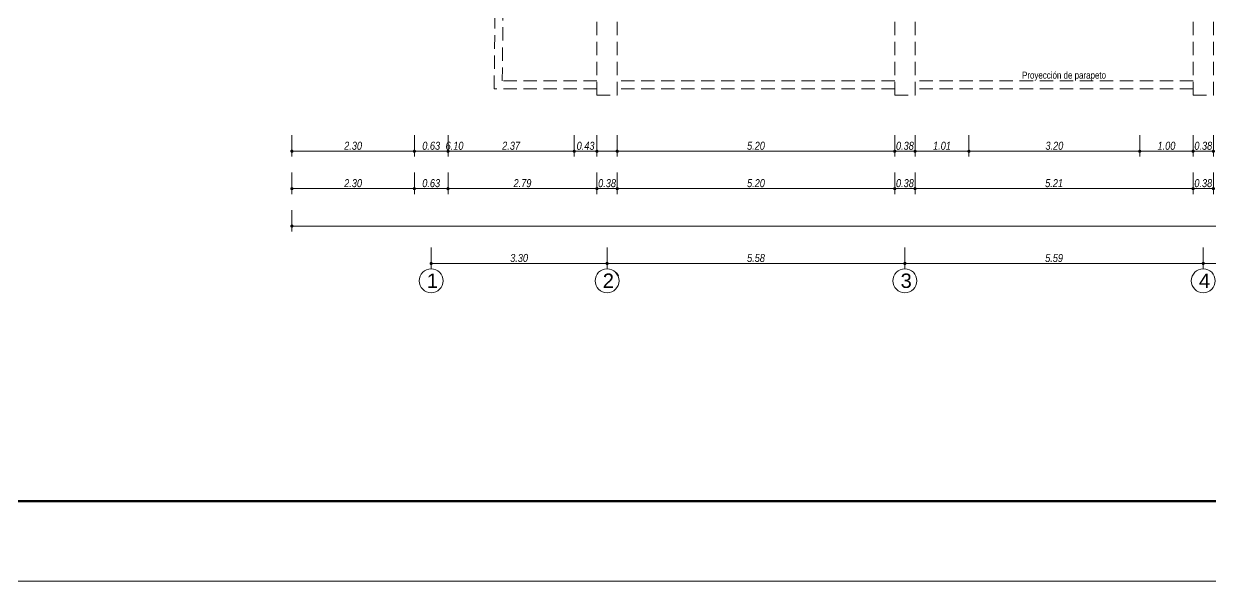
# Model space of a CAD drawing. Header units: inches. Extents: x 140 to 978, y -82 to 38.
# Drawn here: x 762.86 to 785.09, y -22.35 to -11.91 of the extents above; entities that cross this region are included whole.
import ezdxf

# ---------------------------------------------------------------- set-up
doc = ezdxf.new("R2010")
doc.units = ezdxf.units.IN
doc.header["$MEASUREMENT"] = 0
doc.linetypes.add('DASHED2', pattern=[0.375, 0.25, -0.125])
doc.layers.get('0').update_dxf_attribs({"lineweight": 0})
for name, color, linetype, lineweight in [('UNSAAC- ROTULO', 7, 'Continuous', 60), ('UNSAAC-COTA', 48, 'Continuous', 0), ('UNSAAC-FACHADA(2DO PLANO)', 7, 'Continuous', 30), ('UNSAAC-LLAMADOS', 88, 'Continuous', 0), ('UNSAAC-MUEBLE', 254, 'Continuous', 0), ('UNSAAC-PROYECCIONES', 38, 'DASHED2', 0), ('UNSAAC-TEXTOS', 250, 'Continuous', 0)]:
    doc.layers.add(name, color=color, linetype=linetype, lineweight=lineweight)
doc.styles.add('narrow', font='')
doc.styles.get("Standard").update_dxf_attribs({"font": 'arial.ttf'})
doc.styles.get('narrow').set_extended_font_data('Arial Narrow', italic=True)
doc.dimstyles.new('1EN75', dxfattribs={"dimtxt": 0.15, "dimasz": 0.06, "dimexe": 0.1, "dimexo": 0.15, "dimgap": 0.025, "dimtad": 1, "dimzin": 1, "dimdsep": 46, "dimtxsty": 'narrow', "dimblk": 'DOT', "dimcen": 0.1, "dimclrd": 256, "dimclre": 256, "dimclrt": 256, "dimaunit": 1, "dimadec": 3, "dimazin": 0, "dimtfac": 1, "dimtmove": 2, "dimatfit": 3, "dimldrblk": 'ARCHTICK', "dimfxl": 0.3, "dimfxlon": 1, "dimtolj": 1, "dimtzin": 0, "dimlwd": 0, "dimlwe": 0, "dimarcsym": 0})

# ---------------------------------------------------------------- blocks, each defined once
blk = doc.blocks.new('A$C38507331')
at = {"layer": 'UNSAAC-PROYECCIONES'}
for points in [[(-26.441, -0.884), (-28.366, -0.884), (-28.348, 0.769)], [(-26.441, -0.734), (-28.214, -0.734), (-28.198, 0.768)], [(-26.441, 0.746), (-26.441, -1.005), (-26.061, -1.005), (-26.061, 0.746)], [(-20.861, 0.746), (-20.861, -1.005), (-20.481, -1.005), (-20.481, 0.746)], [(-15.271, 0.746), (-15.271, -1.005), (-14.891, -1.005), (-14.891, 0.746)], [(-20.861, -0.734), (-26.061, -0.734)], [(-20.861, -0.884), (-26.061, -0.884)], [(-15.271, -0.734), (-20.481, -0.734)], [(-15.271, -0.884), (-20.481, -0.884)]]:
    blk.add_lwpolyline(points, dxfattribs=at)
blk = doc.blocks.new('_Dot')
at = {"color": 0, "linetype": 'ByBlock', "lineweight": -2}
blk.add_line((-0.5, 0), (-1, 0), dxfattribs=at)
at = {"color": 0, "linetype": 'ByBlock', "const_width": 0.5}
blk.add_lwpolyline([(-0.25, 0, 1), (0.25, 0, 1)], format="xyb", close=True, dxfattribs=at)
blk = doc.blocks.new('*D437')
at = {"layer": 'Defpoints', "color": 0, "transparency": 16777216}
for p in [(767.882, -3.534), (773.977, -13.301), (773.977, -14.301)]:
    blk.add_point(p, dxfattribs=at)
at = {"layer": 'UNSAAC-COTA', "lineweight": 0, "transparency": 16777216}
for p, q in [((767.882, -14.001), (767.882, -14.401)), ((773.977, -14.001), (773.977, -14.401)), ((767.942, -14.301), (773.917, -14.301))]:
    blk.add_line(p, q, dxfattribs=at)
at = {"layer": 'UNSAAC-COTA', "lineweight": 0, "transparency": 16777216, "xscale": 0.06, "yscale": 0.06, "zscale": 0.06, "rotation": 180}
blk.add_blockref('_Dot', (767.882, -14.301), dxfattribs=at)
at = {"layer": 'UNSAAC-COTA', "lineweight": 0, "transparency": 16777216, "xscale": 0.06, "yscale": 0.06, "zscale": 0.06}
blk.add_blockref('_Dot', (773.977, -14.301), dxfattribs=at)
at = {"layer": 'UNSAAC-COTA', "transparency": 16777216, "insert": (770.929, -14.199), "char_height": 0.15, "attachment_point": 5, "style": 'narrow'}
blk.add_mtext('\\A1;6.10', dxfattribs=at)
blk = doc.blocks.new('_ArchTick')
at = {"layer": 'UNSAAC-FACHADA(2DO PLANO)', "color": 0, "const_width": 0.15}
blk.add_lwpolyline([(-0.5, -0.5), (0.5, 0.5)], dxfattribs=at)
blk = doc.blocks.new('*D438')
at = {"layer": 'Defpoints', "color": 0, "transparency": 16777216}
for p in [(773.977, -13.301), (779.177, -13.301), (779.177, -14.301)]:
    blk.add_point(p, dxfattribs=at)
at = {"layer": 'UNSAAC-COTA', "lineweight": 0, "transparency": 16777216}
for p, q in [((773.977, -14.001), (773.977, -14.401)), ((779.177, -14.001), (779.177, -14.401)), ((774.037, -14.301), (779.117, -14.301))]:
    blk.add_line(p, q, dxfattribs=at)
at = {"layer": 'UNSAAC-COTA', "lineweight": 0, "transparency": 16777216, "xscale": 0.06, "yscale": 0.06, "zscale": 0.06, "rotation": 180}
blk.add_blockref('_Dot', (773.977, -14.301), dxfattribs=at)
at = {"layer": 'UNSAAC-COTA', "lineweight": 0, "transparency": 16777216, "xscale": 0.06, "yscale": 0.06, "zscale": 0.06}
blk.add_blockref('_Dot', (779.177, -14.301), dxfattribs=at)
at = {"layer": 'UNSAAC-COTA', "transparency": 16777216, "insert": (776.577, -14.199), "char_height": 0.15, "attachment_point": 5, "style": 'narrow'}
blk.add_mtext('\\A1;5.20', dxfattribs=at)
blk = doc.blocks.new('*D439')
at = {"layer": 'Defpoints', "color": 0, "transparency": 16777216}
for p in [(779.177, -13.301), (779.557, -13.301), (779.557, -14.301)]:
    blk.add_point(p, dxfattribs=at)
at = {"layer": 'UNSAAC-COTA', "lineweight": 0, "transparency": 16777216}
for p, q in [((779.177, -14.001), (779.177, -14.401)), ((779.557, -14.001), (779.557, -14.401)), ((779.237, -14.301), (779.497, -14.301))]:
    blk.add_line(p, q, dxfattribs=at)
at = {"layer": 'UNSAAC-COTA', "lineweight": 0, "transparency": 16777216, "xscale": 0.06, "yscale": 0.06, "zscale": 0.06, "rotation": 180}
blk.add_blockref('_Dot', (779.177, -14.301), dxfattribs=at)
at = {"layer": 'UNSAAC-COTA', "lineweight": 0, "transparency": 16777216, "xscale": 0.06, "yscale": 0.06, "zscale": 0.06}
blk.add_blockref('_Dot', (779.557, -14.301), dxfattribs=at)
at = {"layer": 'UNSAAC-COTA', "transparency": 16777216, "insert": (779.367, -14.199), "char_height": 0.15, "attachment_point": 5, "style": 'narrow'}
blk.add_mtext('\\A1;0.38', dxfattribs=at)
blk = doc.blocks.new('*D440')
at = {"layer": 'Defpoints', "color": 0, "transparency": 16777216}
for p in [(779.557, -13.301), (780.567, -13.301), (780.567, -14.301)]:
    blk.add_point(p, dxfattribs=at)
at = {"layer": 'UNSAAC-COTA', "lineweight": 0, "transparency": 16777216}
for p, q in [((779.557, -14.001), (779.557, -14.401)), ((780.567, -14.001), (780.567, -14.401)), ((779.617, -14.301), (780.507, -14.301))]:
    blk.add_line(p, q, dxfattribs=at)
at = {"layer": 'UNSAAC-COTA', "lineweight": 0, "transparency": 16777216, "xscale": 0.06, "yscale": 0.06, "zscale": 0.06, "rotation": 180}
blk.add_blockref('_Dot', (779.557, -14.301), dxfattribs=at)
at = {"layer": 'UNSAAC-COTA', "lineweight": 0, "transparency": 16777216, "xscale": 0.06, "yscale": 0.06, "zscale": 0.06}
blk.add_blockref('_Dot', (780.567, -14.301), dxfattribs=at)
at = {"layer": 'UNSAAC-COTA', "transparency": 16777216, "insert": (780.062, -14.199), "char_height": 0.15, "attachment_point": 5, "style": 'narrow'}
blk.add_mtext('\\A1;1.01', dxfattribs=at)
blk = doc.blocks.new('*D441')
at = {"layer": 'Defpoints', "color": 0, "transparency": 16777216}
for p in [(780.567, -13.301), (783.767, -13.301), (783.767, -14.301)]:
    blk.add_point(p, dxfattribs=at)
at = {"layer": 'UNSAAC-COTA', "lineweight": 0, "transparency": 16777216}
for p, q in [((780.567, -14.001), (780.567, -14.401)), ((783.767, -14.001), (783.767, -14.401)), ((780.627, -14.301), (783.707, -14.301))]:
    blk.add_line(p, q, dxfattribs=at)
at = {"layer": 'UNSAAC-COTA', "lineweight": 0, "transparency": 16777216, "xscale": 0.06, "yscale": 0.06, "zscale": 0.06, "rotation": 180}
blk.add_blockref('_Dot', (780.567, -14.301), dxfattribs=at)
at = {"layer": 'UNSAAC-COTA', "lineweight": 0, "transparency": 16777216, "xscale": 0.06, "yscale": 0.06, "zscale": 0.06}
blk.add_blockref('_Dot', (783.767, -14.301), dxfattribs=at)
at = {"layer": 'UNSAAC-COTA', "transparency": 16777216, "insert": (782.167, -14.199), "char_height": 0.15, "attachment_point": 5, "style": 'narrow'}
blk.add_mtext('\\A1;3.20', dxfattribs=at)
blk = doc.blocks.new('*D442')
at = {"layer": 'Defpoints', "color": 0, "transparency": 16777216}
for p in [(783.767, -13.301), (784.767, -13.301), (784.767, -14.301)]:
    blk.add_point(p, dxfattribs=at)
at = {"layer": 'UNSAAC-COTA', "lineweight": 0, "transparency": 16777216}
for p, q in [((783.767, -14.001), (783.767, -14.401)), ((784.767, -14.001), (784.767, -14.401)), ((783.827, -14.301), (784.707, -14.301))]:
    blk.add_line(p, q, dxfattribs=at)
at = {"layer": 'UNSAAC-COTA', "lineweight": 0, "transparency": 16777216, "xscale": 0.06, "yscale": 0.06, "zscale": 0.06, "rotation": 180}
blk.add_blockref('_Dot', (783.767, -14.301), dxfattribs=at)
at = {"layer": 'UNSAAC-COTA', "lineweight": 0, "transparency": 16777216, "xscale": 0.06, "yscale": 0.06, "zscale": 0.06}
blk.add_blockref('_Dot', (784.767, -14.301), dxfattribs=at)
at = {"layer": 'UNSAAC-COTA', "transparency": 16777216, "insert": (784.267, -14.199), "char_height": 0.15, "attachment_point": 5, "style": 'narrow'}
blk.add_mtext('\\A1;1.00', dxfattribs=at)
blk = doc.blocks.new('*D443')
at = {"layer": 'Defpoints', "color": 0, "transparency": 16777216}
for p in [(784.767, -13.301), (785.147, -13.301), (785.147, -14.301)]:
    blk.add_point(p, dxfattribs=at)
at = {"layer": 'UNSAAC-COTA', "lineweight": 0, "transparency": 16777216}
for p, q in [((784.767, -14.001), (784.767, -14.401)), ((785.147, -14.001), (785.147, -14.401)), ((784.827, -14.301), (785.087, -14.301))]:
    blk.add_line(p, q, dxfattribs=at)
at = {"layer": 'UNSAAC-COTA', "lineweight": 0, "transparency": 16777216, "xscale": 0.06, "yscale": 0.06, "zscale": 0.06, "rotation": 180}
blk.add_blockref('_Dot', (784.767, -14.301), dxfattribs=at)
at = {"layer": 'UNSAAC-COTA', "lineweight": 0, "transparency": 16777216, "xscale": 0.06, "yscale": 0.06, "zscale": 0.06}
blk.add_blockref('_Dot', (785.147, -14.301), dxfattribs=at)
at = {"layer": 'UNSAAC-COTA', "transparency": 16777216, "insert": (784.957, -14.199), "char_height": 0.15, "attachment_point": 5, "style": 'narrow'}
blk.add_mtext('\\A1;0.38', dxfattribs=at)
blk = doc.blocks.new('*D455')
at = {"layer": 'Defpoints', "color": 0, "transparency": 16777216}
for p in [(773.172, -4.186), (773.597, -13.301), (773.172, -14.301)]:
    blk.add_point(p, dxfattribs=at)
at = {"layer": 'UNSAAC-COTA', "lineweight": 0, "transparency": 16777216}
for p, q in [((773.172, -14.001), (773.172, -14.401)), ((773.597, -14.001), (773.597, -14.401)), ((773.537, -14.301), (773.232, -14.301))]:
    blk.add_line(p, q, dxfattribs=at)
at = {"layer": 'UNSAAC-COTA', "lineweight": 0, "transparency": 16777216, "xscale": 0.06, "yscale": 0.06, "zscale": 0.06, "rotation": 180}
blk.add_blockref('_Dot', (773.172, -14.301), dxfattribs=at)
at = {"layer": 'UNSAAC-COTA', "lineweight": 0, "transparency": 16777216, "xscale": 0.06, "yscale": 0.06, "zscale": 0.06}
blk.add_blockref('_Dot', (773.597, -14.301), dxfattribs=at)
at = {"layer": 'UNSAAC-COTA', "transparency": 16777216, "insert": (773.384, -14.199), "char_height": 0.15, "attachment_point": 5, "style": 'narrow'}
blk.add_mtext('\\A1;0.43', dxfattribs=at)
blk = doc.blocks.new('*D456')
at = {"layer": 'Defpoints', "color": 0, "transparency": 16777216}
for p in [(773.172, -4.186), (770.807, -4.25), (770.807, -14.301)]:
    blk.add_point(p, dxfattribs=at)
at = {"layer": 'UNSAAC-COTA', "lineweight": 0, "transparency": 16777216}
for p, q in [((770.807, -14.001), (770.807, -14.401)), ((773.172, -14.001), (773.172, -14.401)), ((773.112, -14.301), (770.867, -14.301))]:
    blk.add_line(p, q, dxfattribs=at)
at = {"layer": 'UNSAAC-COTA', "lineweight": 0, "transparency": 16777216, "xscale": 0.06, "yscale": 0.06, "zscale": 0.06, "rotation": 180}
blk.add_blockref('_Dot', (770.807, -14.301), dxfattribs=at)
at = {"layer": 'UNSAAC-COTA', "lineweight": 0, "transparency": 16777216, "xscale": 0.06, "yscale": 0.06, "zscale": 0.06}
blk.add_blockref('_Dot', (773.172, -14.301), dxfattribs=at)
at = {"layer": 'UNSAAC-COTA', "transparency": 16777216, "insert": (771.989, -14.199), "char_height": 0.15, "attachment_point": 5, "style": 'narrow'}
blk.add_mtext('\\A1;2.37', dxfattribs=at)
blk = doc.blocks.new('*D457')
at = {"layer": 'Defpoints', "color": 0, "transparency": 16777216}
for p in [(770.177, -4.251), (770.807, -4.25), (770.177, -14.301)]:
    blk.add_point(p, dxfattribs=at)
at = {"layer": 'UNSAAC-COTA', "lineweight": 0, "transparency": 16777216}
for p, q in [((770.177, -14.001), (770.177, -14.401)), ((770.807, -14.001), (770.807, -14.401)), ((770.747, -14.301), (770.237, -14.301))]:
    blk.add_line(p, q, dxfattribs=at)
at = {"layer": 'UNSAAC-COTA', "lineweight": 0, "transparency": 16777216, "xscale": 0.06, "yscale": 0.06, "zscale": 0.06, "rotation": 180}
blk.add_blockref('_Dot', (770.177, -14.301), dxfattribs=at)
at = {"layer": 'UNSAAC-COTA', "lineweight": 0, "transparency": 16777216, "xscale": 0.06, "yscale": 0.06, "zscale": 0.06}
blk.add_blockref('_Dot', (770.807, -14.301), dxfattribs=at)
at = {"layer": 'UNSAAC-COTA', "transparency": 16777216, "insert": (770.492, -14.199), "char_height": 0.15, "attachment_point": 5, "style": 'narrow'}
blk.add_mtext('\\A1;0.63', dxfattribs=at)
blk = doc.blocks.new('*D458')
at = {"layer": 'Defpoints', "color": 0, "transparency": 16777216}
for p in [(767.882, -3.534), (770.177, -4.251), (767.882, -14.301)]:
    blk.add_point(p, dxfattribs=at)
at = {"layer": 'UNSAAC-COTA', "lineweight": 0, "transparency": 16777216}
for p, q in [((767.882, -14.001), (767.882, -14.401)), ((770.177, -14.001), (770.177, -14.401)), ((770.117, -14.301), (767.942, -14.301))]:
    blk.add_line(p, q, dxfattribs=at)
at = {"layer": 'UNSAAC-COTA', "lineweight": 0, "transparency": 16777216, "xscale": 0.06, "yscale": 0.06, "zscale": 0.06, "rotation": 180}
blk.add_blockref('_Dot', (767.882, -14.301), dxfattribs=at)
at = {"layer": 'UNSAAC-COTA', "lineweight": 0, "transparency": 16777216, "xscale": 0.06, "yscale": 0.06, "zscale": 0.06}
blk.add_blockref('_Dot', (770.177, -14.301), dxfattribs=at)
at = {"layer": 'UNSAAC-COTA', "transparency": 16777216, "insert": (769.029, -14.199), "char_height": 0.15, "attachment_point": 5, "style": 'narrow'}
blk.add_mtext('\\A1;2.30', dxfattribs=at)
blk = doc.blocks.new('*D459')
at = {"layer": 'Defpoints', "color": 0, "transparency": 16777216}
for p in [(767.882, -3.534), (770.177, -4.25), (770.177, -15.001)]:
    blk.add_point(p, dxfattribs=at)
at = {"layer": 'UNSAAC-COTA', "lineweight": 0, "transparency": 16777216}
for p, q in [((767.882, -14.701), (767.882, -15.101)), ((770.177, -14.701), (770.177, -15.101)), ((767.942, -15.001), (770.117, -15.001))]:
    blk.add_line(p, q, dxfattribs=at)
at = {"layer": 'UNSAAC-COTA', "lineweight": 0, "transparency": 16777216, "xscale": 0.06, "yscale": 0.06, "zscale": 0.06, "rotation": 180}
blk.add_blockref('_Dot', (767.882, -15.001), dxfattribs=at)
at = {"layer": 'UNSAAC-COTA', "lineweight": 0, "transparency": 16777216, "xscale": 0.06, "yscale": 0.06, "zscale": 0.06}
blk.add_blockref('_Dot', (770.177, -15.001), dxfattribs=at)
at = {"layer": 'UNSAAC-COTA', "transparency": 16777216, "insert": (769.029, -14.899), "char_height": 0.15, "attachment_point": 5, "style": 'narrow'}
blk.add_mtext('\\A1;2.30', dxfattribs=at)
blk = doc.blocks.new('*D460')
at = {"layer": 'Defpoints', "color": 0, "transparency": 16777216}
for p in [(770.177, -4.25), (770.807, -4.25), (770.807, -15.001)]:
    blk.add_point(p, dxfattribs=at)
at = {"layer": 'UNSAAC-COTA', "lineweight": 0, "transparency": 16777216}
for p, q in [((770.177, -14.701), (770.177, -15.101)), ((770.807, -14.701), (770.807, -15.101)), ((770.237, -15.001), (770.747, -15.001))]:
    blk.add_line(p, q, dxfattribs=at)
at = {"layer": 'UNSAAC-COTA', "lineweight": 0, "transparency": 16777216, "xscale": 0.06, "yscale": 0.06, "zscale": 0.06, "rotation": 180}
blk.add_blockref('_Dot', (770.177, -15.001), dxfattribs=at)
at = {"layer": 'UNSAAC-COTA', "lineweight": 0, "transparency": 16777216, "xscale": 0.06, "yscale": 0.06, "zscale": 0.06}
blk.add_blockref('_Dot', (770.807, -15.001), dxfattribs=at)
at = {"layer": 'UNSAAC-COTA', "transparency": 16777216, "insert": (770.492, -14.899), "char_height": 0.15, "attachment_point": 5, "style": 'narrow'}
blk.add_mtext('\\A1;0.63', dxfattribs=at)
blk = doc.blocks.new('*D461')
at = {"layer": 'Defpoints', "color": 0, "transparency": 16777216}
for p in [(770.807, -4.25), (773.597, -13.301), (773.597, -15.001)]:
    blk.add_point(p, dxfattribs=at)
at = {"layer": 'UNSAAC-COTA', "lineweight": 0, "transparency": 16777216}
for p, q in [((770.807, -14.701), (770.807, -15.101)), ((773.597, -14.701), (773.597, -15.101)), ((770.867, -15.001), (773.537, -15.001))]:
    blk.add_line(p, q, dxfattribs=at)
at = {"layer": 'UNSAAC-COTA', "lineweight": 0, "transparency": 16777216, "xscale": 0.06, "yscale": 0.06, "zscale": 0.06, "rotation": 180}
blk.add_blockref('_Dot', (770.807, -15.001), dxfattribs=at)
at = {"layer": 'UNSAAC-COTA', "lineweight": 0, "transparency": 16777216, "xscale": 0.06, "yscale": 0.06, "zscale": 0.06}
blk.add_blockref('_Dot', (773.597, -15.001), dxfattribs=at)
at = {"layer": 'UNSAAC-COTA', "transparency": 16777216, "insert": (772.202, -14.899), "char_height": 0.15, "attachment_point": 5, "style": 'narrow'}
blk.add_mtext('\\A1;2.79', dxfattribs=at)
blk = doc.blocks.new('*D462')
at = {"layer": 'Defpoints', "color": 0, "transparency": 16777216}
for p in [(773.597, -13.301), (773.977, -13.301), (773.977, -15.001)]:
    blk.add_point(p, dxfattribs=at)
at = {"layer": 'UNSAAC-COTA', "lineweight": 0, "transparency": 16777216}
for p, q in [((773.597, -14.701), (773.597, -15.101)), ((773.977, -14.701), (773.977, -15.101)), ((773.657, -15.001), (773.917, -15.001))]:
    blk.add_line(p, q, dxfattribs=at)
at = {"layer": 'UNSAAC-COTA', "lineweight": 0, "transparency": 16777216, "xscale": 0.06, "yscale": 0.06, "zscale": 0.06, "rotation": 180}
blk.add_blockref('_Dot', (773.597, -15.001), dxfattribs=at)
at = {"layer": 'UNSAAC-COTA', "lineweight": 0, "transparency": 16777216, "xscale": 0.06, "yscale": 0.06, "zscale": 0.06}
blk.add_blockref('_Dot', (773.977, -15.001), dxfattribs=at)
at = {"layer": 'UNSAAC-COTA', "transparency": 16777216, "insert": (773.787, -14.899), "char_height": 0.15, "attachment_point": 5, "style": 'narrow'}
blk.add_mtext('\\A1;0.38', dxfattribs=at)
blk = doc.blocks.new('*D463')
at = {"layer": 'Defpoints', "color": 0, "transparency": 16777216}
for p in [(773.977, -13.301), (779.177, -13.301), (779.177, -15.001)]:
    blk.add_point(p, dxfattribs=at)
at = {"layer": 'UNSAAC-COTA', "lineweight": 0, "transparency": 16777216}
for p, q in [((773.977, -14.701), (773.977, -15.101)), ((779.177, -14.701), (779.177, -15.101)), ((774.037, -15.001), (779.117, -15.001))]:
    blk.add_line(p, q, dxfattribs=at)
at = {"layer": 'UNSAAC-COTA', "lineweight": 0, "transparency": 16777216, "xscale": 0.06, "yscale": 0.06, "zscale": 0.06, "rotation": 180}
blk.add_blockref('_Dot', (773.977, -15.001), dxfattribs=at)
at = {"layer": 'UNSAAC-COTA', "lineweight": 0, "transparency": 16777216, "xscale": 0.06, "yscale": 0.06, "zscale": 0.06}
blk.add_blockref('_Dot', (779.177, -15.001), dxfattribs=at)
at = {"layer": 'UNSAAC-COTA', "transparency": 16777216, "insert": (776.577, -14.899), "char_height": 0.15, "attachment_point": 5, "style": 'narrow'}
blk.add_mtext('\\A1;5.20', dxfattribs=at)
blk = doc.blocks.new('*D464')
at = {"layer": 'Defpoints', "color": 0, "transparency": 16777216}
for p in [(779.177, -13.301), (779.557, -13.301), (779.557, -15.001)]:
    blk.add_point(p, dxfattribs=at)
at = {"layer": 'UNSAAC-COTA', "lineweight": 0, "transparency": 16777216}
for p, q in [((779.177, -14.701), (779.177, -15.101)), ((779.557, -14.701), (779.557, -15.101)), ((779.237, -15.001), (779.497, -15.001))]:
    blk.add_line(p, q, dxfattribs=at)
at = {"layer": 'UNSAAC-COTA', "lineweight": 0, "transparency": 16777216, "xscale": 0.06, "yscale": 0.06, "zscale": 0.06, "rotation": 180}
blk.add_blockref('_Dot', (779.177, -15.001), dxfattribs=at)
at = {"layer": 'UNSAAC-COTA', "lineweight": 0, "transparency": 16777216, "xscale": 0.06, "yscale": 0.06, "zscale": 0.06}
blk.add_blockref('_Dot', (779.557, -15.001), dxfattribs=at)
at = {"layer": 'UNSAAC-COTA', "transparency": 16777216, "insert": (779.367, -14.899), "char_height": 0.15, "attachment_point": 5, "style": 'narrow'}
blk.add_mtext('\\A1;0.38', dxfattribs=at)
blk = doc.blocks.new('*D465')
at = {"layer": 'Defpoints', "color": 0, "transparency": 16777216}
for p in [(779.557, -13.301), (784.767, -13.301), (784.767, -15.001)]:
    blk.add_point(p, dxfattribs=at)
at = {"layer": 'UNSAAC-COTA', "lineweight": 0, "transparency": 16777216}
for p, q in [((779.557, -14.701), (779.557, -15.101)), ((784.767, -14.701), (784.767, -15.101)), ((779.617, -15.001), (784.707, -15.001))]:
    blk.add_line(p, q, dxfattribs=at)
at = {"layer": 'UNSAAC-COTA', "lineweight": 0, "transparency": 16777216, "xscale": 0.06, "yscale": 0.06, "zscale": 0.06, "rotation": 180}
blk.add_blockref('_Dot', (779.557, -15.001), dxfattribs=at)
at = {"layer": 'UNSAAC-COTA', "lineweight": 0, "transparency": 16777216, "xscale": 0.06, "yscale": 0.06, "zscale": 0.06}
blk.add_blockref('_Dot', (784.767, -15.001), dxfattribs=at)
at = {"layer": 'UNSAAC-COTA', "transparency": 16777216, "insert": (782.162, -14.899), "char_height": 0.15, "attachment_point": 5, "style": 'narrow'}
blk.add_mtext('\\A1;5.21', dxfattribs=at)
blk = doc.blocks.new('*D466')
at = {"layer": 'Defpoints', "color": 0, "transparency": 16777216}
for p in [(784.767, -13.301), (785.147, -13.301), (785.147, -15.001)]:
    blk.add_point(p, dxfattribs=at)
at = {"layer": 'UNSAAC-COTA', "lineweight": 0, "transparency": 16777216}
for p, q in [((784.767, -14.701), (784.767, -15.101)), ((785.147, -14.701), (785.147, -15.101)), ((784.827, -15.001), (785.087, -15.001))]:
    blk.add_line(p, q, dxfattribs=at)
at = {"layer": 'UNSAAC-COTA', "lineweight": 0, "transparency": 16777216, "xscale": 0.06, "yscale": 0.06, "zscale": 0.06, "rotation": 180}
blk.add_blockref('_Dot', (784.767, -15.001), dxfattribs=at)
at = {"layer": 'UNSAAC-COTA', "lineweight": 0, "transparency": 16777216, "xscale": 0.06, "yscale": 0.06, "zscale": 0.06}
blk.add_blockref('_Dot', (785.147, -15.001), dxfattribs=at)
at = {"layer": 'UNSAAC-COTA', "transparency": 16777216, "insert": (784.957, -14.899), "char_height": 0.15, "attachment_point": 5, "style": 'narrow'}
blk.add_mtext('\\A1;0.38', dxfattribs=at)
blk = doc.blocks.new('*D475')
at = {"layer": 'Defpoints', "color": 0, "transparency": 16777216}
for p in [(767.882, -3.534), (807.487, -13.301), (807.487, -15.701)]:
    blk.add_point(p, dxfattribs=at)
at = {"layer": 'UNSAAC-COTA', "lineweight": 0, "transparency": 16777216}
for p, q in [((767.882, -15.401), (767.882, -15.801)), ((807.487, -15.401), (807.487, -15.801)), ((767.942, -15.701), (807.427, -15.701))]:
    blk.add_line(p, q, dxfattribs=at)
at = {"layer": 'UNSAAC-COTA', "lineweight": 0, "transparency": 16777216, "xscale": 0.06, "yscale": 0.06, "zscale": 0.06, "rotation": 180}
blk.add_blockref('_Dot', (767.882, -15.701), dxfattribs=at)
at = {"layer": 'UNSAAC-COTA', "lineweight": 0, "transparency": 16777216, "xscale": 0.06, "yscale": 0.06, "zscale": 0.06}
blk.add_blockref('_Dot', (807.487, -15.701), dxfattribs=at)
at = {"layer": 'UNSAAC-COTA', "transparency": 16777216, "insert": (787.684, -15.599), "char_height": 0.15, "attachment_point": 5, "style": 'narrow'}
blk.add_mtext('\\A1;39.61', dxfattribs=at)
blk = doc.blocks.new('*D476')
at = {"layer": 'Defpoints', "color": 0, "transparency": 16777216}
for p in [(770.492, -4.42), (773.787, -13.491), (773.787, -16.401)]:
    blk.add_point(p, dxfattribs=at)
at = {"layer": 'UNSAAC-COTA', "lineweight": 0, "transparency": 16777216}
for p, q in [((770.492, -16.101), (770.492, -16.501)), ((773.787, -16.101), (773.787, -16.501)), ((770.552, -16.401), (773.727, -16.401))]:
    blk.add_line(p, q, dxfattribs=at)
at = {"layer": 'UNSAAC-COTA', "lineweight": 0, "transparency": 16777216, "xscale": 0.06, "yscale": 0.06, "zscale": 0.06, "rotation": 180}
blk.add_blockref('_Dot', (770.492, -16.401), dxfattribs=at)
at = {"layer": 'UNSAAC-COTA', "lineweight": 0, "transparency": 16777216, "xscale": 0.06, "yscale": 0.06, "zscale": 0.06}
blk.add_blockref('_Dot', (773.787, -16.401), dxfattribs=at)
at = {"layer": 'UNSAAC-COTA', "transparency": 16777216, "insert": (772.139, -16.299), "char_height": 0.15, "attachment_point": 5, "style": 'narrow'}
blk.add_mtext('\\A1;3.30', dxfattribs=at)
blk = doc.blocks.new('*D477')
at = {"layer": 'Defpoints', "color": 0, "transparency": 16777216}
for p in [(773.787, -13.491), (779.367, -13.491), (779.367, -16.401)]:
    blk.add_point(p, dxfattribs=at)
at = {"layer": 'UNSAAC-COTA', "lineweight": 0, "transparency": 16777216}
for p, q in [((773.787, -16.101), (773.787, -16.501)), ((779.367, -16.101), (779.367, -16.501)), ((773.847, -16.401), (779.307, -16.401))]:
    blk.add_line(p, q, dxfattribs=at)
at = {"layer": 'UNSAAC-COTA', "lineweight": 0, "transparency": 16777216, "xscale": 0.06, "yscale": 0.06, "zscale": 0.06, "rotation": 180}
blk.add_blockref('_Dot', (773.787, -16.401), dxfattribs=at)
at = {"layer": 'UNSAAC-COTA', "lineweight": 0, "transparency": 16777216, "xscale": 0.06, "yscale": 0.06, "zscale": 0.06}
blk.add_blockref('_Dot', (779.367, -16.401), dxfattribs=at)
at = {"layer": 'UNSAAC-COTA', "transparency": 16777216, "insert": (776.577, -16.299), "char_height": 0.15, "attachment_point": 5, "style": 'narrow'}
blk.add_mtext('\\A1;5.58', dxfattribs=at)
blk = doc.blocks.new('*D478')
at = {"layer": 'Defpoints', "color": 0, "transparency": 16777216}
for p in [(779.367, -13.491), (784.957, -13.491), (784.957, -16.401)]:
    blk.add_point(p, dxfattribs=at)
at = {"layer": 'UNSAAC-COTA', "lineweight": 0, "transparency": 16777216}
for p, q in [((779.367, -16.101), (779.367, -16.501)), ((784.957, -16.101), (784.957, -16.501)), ((779.427, -16.401), (784.897, -16.401))]:
    blk.add_line(p, q, dxfattribs=at)
at = {"layer": 'UNSAAC-COTA', "lineweight": 0, "transparency": 16777216, "xscale": 0.06, "yscale": 0.06, "zscale": 0.06, "rotation": 180}
blk.add_blockref('_Dot', (779.367, -16.401), dxfattribs=at)
at = {"layer": 'UNSAAC-COTA', "lineweight": 0, "transparency": 16777216, "xscale": 0.06, "yscale": 0.06, "zscale": 0.06}
blk.add_blockref('_Dot', (784.957, -16.401), dxfattribs=at)
at = {"layer": 'UNSAAC-COTA', "transparency": 16777216, "insert": (782.162, -16.299), "char_height": 0.15, "attachment_point": 5, "style": 'narrow'}
blk.add_mtext('\\A1;5.59', dxfattribs=at)
blk = doc.blocks.new('*D479')
at = {"layer": 'Defpoints', "color": 0, "transparency": 16777216}
for p in [(784.957, -13.491), (790.537, -13.491), (790.537, -16.401)]:
    blk.add_point(p, dxfattribs=at)
at = {"layer": 'UNSAAC-COTA', "lineweight": 0, "transparency": 16777216}
for p, q in [((784.957, -16.101), (784.957, -16.501)), ((790.537, -16.101), (790.537, -16.501)), ((785.017, -16.401), (790.477, -16.401))]:
    blk.add_line(p, q, dxfattribs=at)
at = {"layer": 'UNSAAC-COTA', "lineweight": 0, "transparency": 16777216, "xscale": 0.06, "yscale": 0.06, "zscale": 0.06, "rotation": 180}
blk.add_blockref('_Dot', (784.957, -16.401), dxfattribs=at)
at = {"layer": 'UNSAAC-COTA', "lineweight": 0, "transparency": 16777216, "xscale": 0.06, "yscale": 0.06, "zscale": 0.06}
blk.add_blockref('_Dot', (790.537, -16.401), dxfattribs=at)
at = {"layer": 'UNSAAC-COTA', "transparency": 16777216, "insert": (787.747, -16.299), "char_height": 0.15, "attachment_point": 5, "style": 'narrow'}
blk.add_mtext('\\A1;5.58', dxfattribs=at)

msp = doc.modelspace()

# ---------------------------------------------------------------- linework, layer by layer
at = {"layer": 'UNSAAC- ROTULO', "color": 5, "lineweight": 0, "flags": 128}
msp.add_lwpolyline([(748.395, 31.651), (824.895, 31.651), (824.895, -22.349), (748.395, -22.349)], close=True, dxfattribs=at)
at = {"layer": 'UNSAAC- ROTULO'}
msp.add_lwpolyline([(749.895, 30.151), (823.395, 30.151), (823.395, -20.849), (749.895, -20.849)], close=True, dxfattribs=at)
at = {"layer": 'UNSAAC-TEXTOS'}
for centre in [(770.492, -16.725), (773.787, -16.725), (779.367, -16.725), (784.957, -16.725)]:
    msp.add_circle(centre, 0.224, dxfattribs=at)

# ---------------------------------------------------------------- block references
at = {"layer": 'UNSAAC-MUEBLE'}
msp.add_blockref('A$C38507331', (800.038, -12.247), dxfattribs=at)

# ---------------------------------------------------------------- texts
at = {"layer": 'UNSAAC-LLAMADOS', "insert": (781.298, -12.812), "char_height": 0.13, "width": 2.08357, "attachment_point": 1, "style": 'narrow'}
msp.add_mtext('\\pi0.26383;{\\fArial Narrow|b0|i0|c0|p34;Proyección de parapeto }', dxfattribs=at)
at = {"layer": 'UNSAAC-TEXTOS', "char_height": 0.27, "width": 0.42503, "attachment_point": 1}
for s, insert in [('1', (770.411, -16.589)), ('2`', (773.706, -16.589)), ('3', (779.286, -16.589)), ('4', (784.876, -16.589))]:
    msp.add_mtext(s, dxfattribs=dict(at, insert=insert))

# ---------------------------------------------------------------- dimensions: what is measured, and where the dimension line sits
at = {"layer": 'UNSAAC-COTA'}
for base, p1, p2, picture, middle in [((773.976866632, -14.300829492), (767.881866632, -3.534493493), (773.976866632, -13.300829492), '*D437', (770.929366632, -14.199243544)), ((767.88187, -14.30083), (770.17693, -4.25083), (767.88187, -3.53449), '*D458', (769.0294, -14.19924)), ((770.176866632, -15.000829492), (767.881866632, -3.534493493), (770.176866632, -4.249613729), '*D459', (769.029366632, -14.899243544)), ((807.4869, -15.70083), (767.88187, -3.53449), (807.4869, -13.30083), '*D475', (787.68438, -15.59924)), ((770.806866632, -14.300829492), (773.171866632, -4.185863729), (770.806866632, -4.249613729), '*D456', (771.989366632, -14.199243544)), ((773.171866632, -14.300829492), (773.596866632, -13.300829492), (773.171866632, -4.185863729), '*D455', (773.384366632, -14.199243544)), ((770.177, -14.301), (770.807, -4.25), (770.177, -4.251), '*D457', (770.492, -14.199)), ((770.807, -15.001), (770.177, -4.25), (770.807, -4.25), '*D460', (770.492, -14.899)), ((773.786866632, -16.400829492), (770.491866632, -4.419613729), (773.786866632, -13.490829492), '*D476', (772.139366632, -16.299243544)), ((773.597, -15.001), (770.807, -4.25), (773.597, -13.301), '*D461', (772.202, -14.899)), ((773.977, -15.001), (773.597, -13.301), (773.977, -13.301), '*D462', (773.787, -14.899)), ((779.177, -14.301), (773.977, -13.301), (779.177, -13.301), '*D438', (776.577, -14.199)), ((779.177, -15.001), (773.977, -13.301), (779.177, -13.301), '*D463', (776.577, -14.899)), ((779.557, -14.301), (779.177, -13.301), (779.557, -13.301), '*D439', (779.367, -14.199)), ((779.557, -15.001), (779.177, -13.301), (779.557, -13.301), '*D464', (779.367, -14.899)), ((780.567, -14.301), (779.557, -13.301), (780.567, -13.301), '*D440', (780.062, -14.199)), ((784.767, -15.001), (779.557, -13.301), (784.767, -13.301), '*D465', (782.162, -14.899)), ((783.767, -14.301), (780.567, -13.301), (783.767, -13.301), '*D441', (782.167, -14.199)), ((784.767, -14.301), (783.767, -13.301), (784.767, -13.301), '*D442', (784.267, -14.199)), ((785.147, -14.301), (784.767, -13.301), (785.147, -13.301), '*D443', (784.957, -14.199)), ((785.147, -15.001), (784.767, -13.301), (785.147, -13.301), '*D466', (784.957, -14.899)), ((779.367, -16.401), (773.787, -13.491), (779.367, -13.491), '*D477', (776.577, -16.299)), ((784.957, -16.401), (779.367, -13.491), (784.957, -13.491), '*D478', (782.162, -16.299)), ((790.537, -16.401), (784.957, -13.491), (790.537, -13.491), '*D479', (787.747, -16.299))]:
    dim = msp.add_linear_dim(base=base, p1=p1, p2=p2, dimstyle='1EN75', dxfattribs=at)
    dim.commit()
    dim.dimension.update_dxf_attribs({"geometry": picture, "text_midpoint": middle})

doc.saveas('drawing.dxf')
